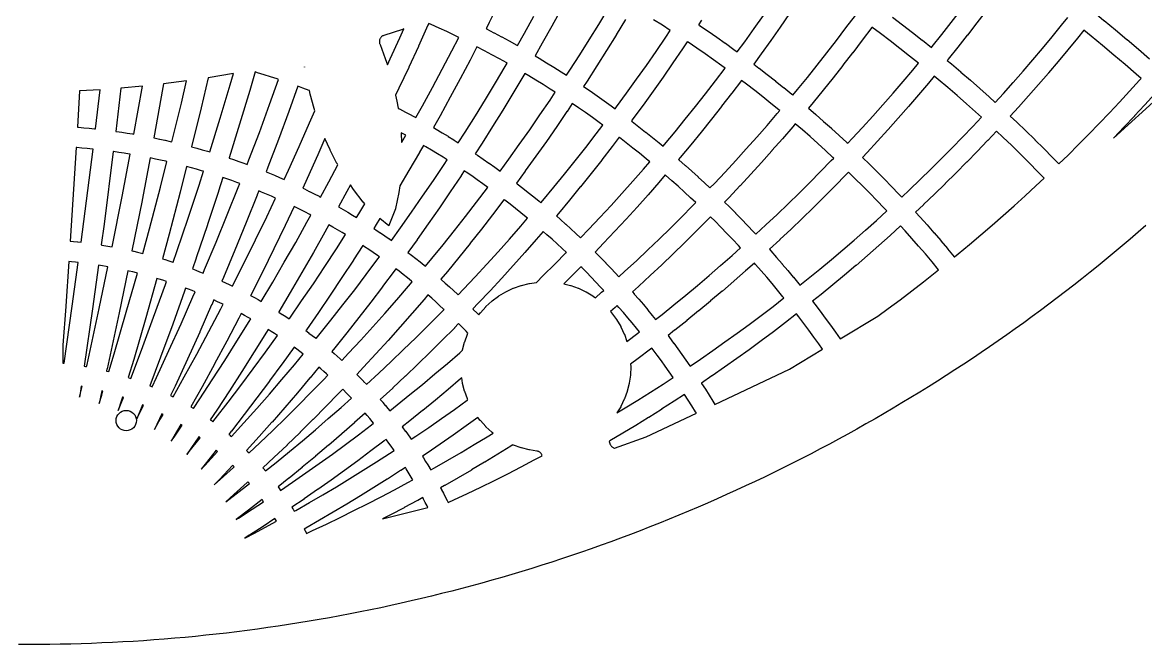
# Model space of a CAD drawing. Header units: millimetres. Extents: x -67 to 67, y -67 to 67.
# Drawn here: x -0.26 to 44.06, y -67 to -42.45 of the extents above; entities that cross this region are included whole.
import ezdxf

# ---------------------------------------------------------------- set-up
doc = ezdxf.new("R2010")
doc.units = ezdxf.units.MM
for name, color, linetype in [('CUT_INNER', 6, 'Continuous'), ('CUT_OUTER', 1, 'Continuous'), ('ENGRAVE', 7, 'Continuous')]:
    doc.layers.add(name, color=color, linetype=linetype)

msp = doc.modelspace()

# ---------------------------------------------------------------- linework, layer by layer
at = {"layer": 'CUT_INNER'}
for points in [[(44.2442, -39.2545), (43.9016, -39.7393), (43.8995, -39.7422), (43.5527, -40.224), (43.5506, -40.2268), (43.1995, -40.7056), (43.1975, -40.7085), (42.8422, -41.1842), (42.8401, -41.187), (42.4808, -41.6595), (42.4786, -41.6623), (42.1167, -42.1297), (42.4161, -42.37), (42.4188, -42.3722), (42.8716, -42.7422), (42.8743, -42.7444), (43.3238, -43.1183), (43.3265, -43.1205), (43.7728, -43.4983), (43.7754, -43.5006), (44.2184, -43.8822)], [(18.5234, -41.7145), (18.1576, -42.4561), (18.1561, -42.4592), (18.0386, -42.6922), (18.0456, -42.6958), (18.0488, -42.6974), (18.3475, -42.8546), (18.3506, -42.8562), (18.648, -43.016), (18.651, -43.0177), (18.947, -43.18), (18.9501, -43.1817), (19.2446, -43.3467), (19.2476, -43.3484), (19.2725, -43.3626), (19.5537, -42.8705), (19.925, -42.2077)], [(20.9961, -41.9268), (20.629, -42.5959), (20.6273, -42.599), (20.2544, -43.2649), (20.2526, -43.268), (19.9677, -43.7665), (20.1285, -43.8621), (20.1315, -43.8639), (20.4201, -44.039), (20.4231, -44.0409), (20.7101, -44.2185), (20.7131, -44.2204), (20.9986, -44.4005), (21.0015, -44.4024), (21.2092, -44.5359), (21.3454, -44.3281), (21.7296, -43.7308), (22.1086, -43.1301), (22.4824, -42.5261), (22.8509, -41.9189)], [(34.0772, -42.2433), (34.4677, -42.5402), (34.4705, -42.5424), (34.8584, -42.8427), (34.8612, -42.8449), (35.2464, -43.1486), (35.2492, -43.1508), (35.608, -43.4388), (35.6406, -43.3989), (36.0172, -42.9295), (36.3898, -42.4569), (36.7582, -41.9811)], [(37.7636, -41.9873), (37.3972, -42.4692), (37.395, -42.4719), (37.0244, -42.9505), (37.0223, -42.9533), (36.6475, -43.4287), (36.6454, -43.4314), (36.2665, -43.9035), (36.2643, -43.9062), (36.2292, -43.9491), (36.3944, -44.0864), (36.3971, -44.0887), (36.7715, -44.4057), (36.7742, -44.408), (37.1458, -44.7282), (37.1485, -44.7305), (37.5173, -45.054), (37.52, -45.0563), (37.886, -45.383), (37.8886, -45.3854), (38.1289, -45.6036), (38.4462, -45.2544), (38.8392, -44.814), (39.2283, -44.3703), (39.6135, -43.9232), (39.9949, -43.4727), (40.3723, -43.019), (40.7457, -42.5619), (40.9872, -42.261)], [(23.5391, -42.3345), (23.1688, -42.9447), (23.167, -42.9477), (22.7914, -43.5546), (22.7895, -43.5576), (22.4087, -44.1613), (22.4068, -44.1642), (22.0206, -44.7645), (22.0187, -44.7675), (21.8801, -44.979), (22.1362, -45.1534), (22.1391, -45.1554), (22.4165, -45.3478), (22.4194, -45.3498), (22.695, -45.5446), (22.6979, -45.5467), (22.9719, -45.7439), (22.9747, -45.746), (23.1265, -45.8573), (23.1847, -45.7793), (23.5819, -45.2377), (23.9742, -44.6926), (24.3619, -44.1441), (24.7447, -43.5923), (25.1227, -43.0371), (25.3041, -42.7657), (24.9908, -42.5642), (24.6476, -42.3476)], [(26.5374, -42.3564), (26.4182, -42.5382), (26.4573, -42.5643), (26.4602, -42.5662), (26.7986, -42.7966), (26.8015, -42.7986), (27.1378, -43.032), (27.1407, -43.034), (27.4751, -43.2703), (27.4779, -43.2723), (27.8102, -43.5115), (27.813, -43.5136), (27.9489, -43.6132), (28.2398, -43.2165), (28.6147, -42.6958), (28.985, -42.1718)], [(30.0123, -42.1015), (29.6446, -42.6315), (29.6426, -42.6344), (29.2702, -43.1612), (29.2682, -43.1641), (28.8913, -43.6877), (28.8892, -43.6905), (28.5936, -44.0936), (28.8027, -44.2526), (28.8055, -44.2547), (29.1292, -44.5054), (29.132, -44.5075), (29.4535, -44.761), (29.4562, -44.7632), (29.7755, -45.0194), (29.7782, -45.0216), (30.0953, -45.2807), (30.098, -45.2829), (30.138, -45.3162), (30.3206, -45.0966), (30.712, -44.6175), (31.0993, -44.135), (31.4823, -43.6491), (31.8611, -43.1599), (32.2356, -42.6674), (32.6058, -42.1717)]]:
    msp.add_lwpolyline(points, dxfattribs=at)
for points in [[(15.774, -42.4859), (15.7425, -42.5575), (15.7411, -42.5607), (15.3675, -43.39), (15.366, -43.3932), (14.9852, -44.2193), (14.9837, -44.2225), (14.5957, -45.0452), (14.5942, -45.0483), (14.4637, -45.3189), (14.5158, -45.5546), (14.517, -45.561), (14.5623, -45.8317), (14.6103, -45.8564), (14.6134, -45.858), (14.8547, -45.985), (14.8578, -45.9866), (15.098, -46.1157), (15.101, -46.1173), (15.2612, -46.2052), (15.5206, -45.7419), (15.9167, -45.0201), (16.3064, -44.2948), (16.6897, -43.5661), (16.9577, -43.0458), (16.7811, -42.9587), (16.4802, -42.8136), (16.178, -42.6711), (15.8746, -42.5312)], [(14.2558, -43.8811), (14.6351, -43.0582), (14.793, -42.7077), (14.7921, -42.7081), (14.7385, -42.7266), (14.7359, -42.7274), (13.998, -42.9643), (13.9752, -42.9729), (13.9534, -42.9836), (13.9328, -42.9964), (13.9134, -43.0111), (13.8956, -43.0276), (13.8795, -43.0458), (13.8652, -43.0655), (13.8529, -43.0864), (13.8427, -43.1085), (13.8347, -43.1314), (13.8289, -43.155), (13.8255, -43.1791), (13.8244, -43.2034), (13.8257, -43.2277), (13.8293, -43.2517), (13.8353, -43.2752), (13.8435, -43.2981), (13.8529, -43.3208), (13.8546, -43.3252), (14.0563, -43.8689), (14.058, -43.8739), (14.1399, -44.1268)], [(33.2613, -42.6374), (33.2531, -42.6485), (33.251, -42.6513), (32.8787, -43.1499), (32.8766, -43.1527), (32.5, -43.648), (32.4979, -43.6507), (32.1169, -44.1427), (32.1148, -44.1455), (31.7296, -44.6341), (31.7274, -44.6369), (31.3379, -45.1221), (31.3357, -45.1248), (30.9421, -45.6067), (30.9398, -45.6094), (30.7535, -45.8335), (31.0407, -46.081), (31.0433, -46.0833), (31.3512, -46.3532), (31.3538, -46.3555), (31.6592, -46.6282), (31.6618, -46.6305), (31.9649, -46.9058), (31.9675, -46.9081), (32.2681, -47.186), (32.2706, -47.1884), (32.3049, -47.2206), (32.4827, -47.0316), (32.8912, -46.5897), (33.2958, -46.1443), (33.6965, -45.6953), (34.0933, -45.2428), (34.4861, -44.7869), (34.875, -44.3276), (35.0975, -44.06), (34.7473, -43.7789), (34.3648, -43.4774), (33.9796, -43.1792), (33.5919, -42.8843)], [(40.9916, -43.5317), (40.6119, -43.9882), (40.6097, -43.9909), (40.2261, -44.444), (40.2238, -44.4467), (39.8362, -44.8965), (39.8339, -44.8991), (39.4425, -45.3455), (39.4401, -45.3481), (39.0448, -45.791), (39.0425, -45.7936), (38.7195, -46.1492), (38.9745, -46.3892), (38.9771, -46.3916), (39.3315, -46.7308), (39.334, -46.7333), (39.6854, -47.0756), (39.6879, -47.0781), (40.0363, -47.4235), (40.0388, -47.426), (40.3842, -47.7744), (40.3867, -47.7769), (40.6371, -48.034), (40.9968, -47.6836), (41.4111, -47.2729), (41.8219, -46.8585), (42.2289, -46.4406), (42.6324, -46.0192), (43.0321, -45.5943), (43.4281, -45.1659), (43.8204, -44.734), (43.8862, -44.6603), (43.6922, -44.4902), (43.2519, -44.1108), (42.8084, -43.7353), (42.3615, -43.3637), (41.9115, -42.9959), (41.6176, -42.7601), (41.3716, -43.0665), (41.3694, -43.0693), (40.9938, -43.529)], [(17.9716, -43.5653), (17.676, -43.4097), (17.6749, -43.4092), (17.4037, -43.9358), (17.4021, -43.9389), (17.0171, -44.6707), (17.0154, -44.6738), (16.6241, -45.4022), (16.6224, -45.4053), (16.2247, -46.1302), (16.223, -46.1333), (15.9605, -46.6019), (16.0593, -46.6595), (16.0624, -46.6613), (16.2967, -46.8007), (16.2997, -46.8025), (16.5328, -46.9439), (16.5358, -46.9458), (16.7676, -47.0892), (16.7706, -47.0911), (16.937, -47.1961), (17.2062, -46.7775), (17.6116, -46.1349), (18.0114, -45.4889), (18.4056, -44.8394), (18.794, -44.1864), (18.8689, -44.058), (18.8502, -44.0473), (18.5587, -43.8841), (18.2659, -43.7234)], [(25.4083, -44.0462), (25.4063, -44.0491), (25.0215, -44.6038), (25.0195, -44.6067), (24.6298, -45.1581), (24.6278, -45.1609), (24.2333, -45.7088), (24.2313, -45.7117), (23.8321, -46.2561), (23.83, -46.259), (23.7699, -46.3395), (23.7917, -46.3561), (23.7945, -46.3582), (24.0614, -46.5649), (24.0642, -46.567), (24.3293, -46.776), (24.332, -46.7782), (24.5953, -46.9895), (24.598, -46.9917), (24.8594, -47.2053), (24.8621, -47.2075), (25.0165, -47.3359), (25.0803, -47.2605), (25.4906, -46.7672), (25.8965, -46.2704), (26.2981, -45.77), (26.6953, -45.2661), (27.0881, -44.7588), (27.4688, -44.2582), (27.339, -44.163), (27.0096, -43.9258), (26.6781, -43.6916), (26.3446, -43.4602), (26.0091, -43.2318), (25.9749, -43.2089), (25.7902, -43.4853), (25.7883, -43.4882)], [(10.8743, -44.209), (10.8762, -44.2097), (10.8755, -44.2057)], [(6.7918, -45.8263), (6.4172, -47.357), (6.4173, -47.357), (6.6226, -47.413), (6.626, -47.4139), (6.8308, -47.4717), (6.8342, -47.4726), (7.0385, -47.5322), (7.0419, -47.5332), (7.1301, -47.5597), (7.1326, -47.5517), (7.5419, -46.2338), (7.9396, -44.9123), (8.0714, -44.4601), (7.0713, -44.6395), (6.7926, -45.8229)], [(8.3102, -46.4705), (7.9, -47.7918), (7.8989, -47.7951), (7.8963, -47.8033), (8.0685, -47.8618), (8.0718, -47.863), (8.2728, -47.9331), (8.2761, -47.9343), (8.4763, -48.0062), (8.4796, -48.0074), (8.608, -48.0548), (8.6771, -47.8772), (9.0901, -46.787), (9.4936, -45.6932), (9.8498, -44.7012), (9.7859, -44.6794), (9.5303, -44.5952), (9.274, -44.5131), (9.0169, -44.4333), (8.9247, -44.4056), (8.7109, -45.139), (8.71, -45.1424), (8.3112, -46.4672)], [(19.4876, -44.593), (19.4859, -44.596), (19.0956, -45.2519), (19.0938, -45.255), (18.6979, -45.9075), (18.696, -45.9105), (18.2944, -46.5595), (18.2925, -46.5625), (17.8853, -47.208), (17.8834, -47.2109), (17.6106, -47.635), (17.694, -47.6908), (17.6969, -47.6927), (17.9223, -47.8462), (17.9251, -47.8482), (18.1492, -48.0036), (18.152, -48.0056), (18.3747, -48.1629), (18.3775, -48.165), (18.5843, -48.3138), (18.9319, -47.8398), (19.3469, -47.2634), (19.7568, -46.6833), (20.1616, -46.0997), (20.5614, -45.5127), (20.7658, -45.2067), (20.5681, -45.0795), (20.2856, -44.9013), (20.0015, -44.7255), (19.7159, -44.5522), (19.5641, -44.4619)], [(27.33, -45.7597), (27.3278, -45.7625), (26.9284, -46.2691), (26.9262, -46.2718), (26.5224, -46.775), (26.5202, -46.7777), (26.1121, -47.2773), (26.1098, -47.28), (25.6973, -47.776), (25.6951, -47.7787), (25.6291, -47.8566), (25.6404, -47.8664), (25.643, -47.8687), (25.8968, -48.0912), (25.8995, -48.0936), (26.1513, -48.3183), (26.1539, -48.3207), (26.4038, -48.5477), (26.4064, -48.55), (26.6543, -48.7792), (26.6568, -48.7816), (26.87, -48.9821), (27.0415, -48.8029), (27.4654, -48.3523), (27.8854, -47.8979), (28.3014, -47.44), (28.7134, -46.9784), (29.1213, -46.5132), (29.5252, -46.0445), (29.6207, -45.9317), (29.5852, -45.9022), (29.2709, -45.6454), (28.9543, -45.3913), (28.6356, -45.14), (28.3147, -44.8915), (28.1135, -44.7386), (27.7271, -45.2468), (27.7249, -45.2496)], [(35.8789, -44.7035), (35.7188, -44.5703), (35.492, -44.8431), (35.4898, -44.8457), (35.0986, -45.3077), (35.0964, -45.3104), (34.7012, -45.769), (34.6989, -45.7716), (34.2998, -46.2267), (34.2975, -46.2293), (33.8944, -46.6809), (33.8921, -46.6835), (33.4851, -47.1316), (33.4827, -47.1342), (33.0719, -47.5787), (33.0695, -47.5812), (32.8877, -47.7745), (33.1629, -48.0426), (33.1654, -48.045), (33.4562, -48.3333), (33.4586, -48.3357), (33.7469, -48.6265), (33.7493, -48.629), (34.035, -48.9222), (34.0374, -48.9248), (34.3205, -49.2205), (34.3229, -49.2231), (34.4368, -49.344), (34.7406, -49.0582), (35.1669, -48.6501), (35.5897, -48.2383), (36.0088, -47.8227), (36.4243, -47.4036), (36.8362, -46.9808), (37.2443, -46.5545), (37.5833, -46.1942), (37.3493, -45.9817), (36.9859, -45.6573), (36.6197, -45.3362), (36.2507, -45.0182)], [(2.1587, -46.6061), (2.1622, -46.6064), (2.3741, -46.6259), (2.3776, -46.6262), (2.5893, -46.6475), (2.5928, -46.6479), (2.6248, -46.6514), (2.8076, -45.1066), (1.9956, -45.1426), (1.9136, -46.586), (1.9431, -46.5882), (1.9466, -46.5885)], [(3.4516, -46.7534), (3.6622, -46.7839), (3.6656, -46.7844), (3.876, -46.8168), (3.8794, -46.8174), (4.0895, -46.8516), (4.0929, -46.8522), (4.1345, -46.8593), (4.4767, -44.9669), (3.6248, -45.0427), (3.4228, -46.7495), (3.4481, -46.7529)], [(5.2841, -45.0201), (5.2835, -45.0235), (4.925, -47.0062), (4.9402, -47.0092), (4.9437, -47.0099), (5.152, -47.0532), (5.1554, -47.054), (5.3634, -47.0991), (5.3668, -47.0999), (5.5744, -47.1468), (5.5778, -47.1476), (5.6373, -47.1616), (6.0104, -45.6369), (6.2175, -44.7575), (5.3083, -44.8792)], [(9.8426, -47.0702), (9.4283, -48.1637), (9.427, -48.167), (9.3574, -48.3462), (9.4843, -48.3981), (9.4876, -48.3995), (9.6838, -48.4817), (9.6871, -48.4831), (9.8826, -48.5671), (9.8858, -48.5685), (10.0688, -48.649), (10.2417, -48.274), (10.6589, -47.3478), (11.0681, -46.418), (11.2755, -45.9351), (11.2474, -45.8486), (11.2456, -45.8427), (11.0943, -45.2863), (11.093, -45.2807), (11.061, -45.1375), (11.0523, -45.1341), (10.8006, -45.0388), (10.6083, -44.9678), (10.2498, -45.9665), (10.2486, -45.9698), (9.8438, -47.0669)], [(44.5628, -45.2604), (44.4879, -45.1936), (44.4191, -45.2707), (44.4167, -45.2733), (44.0221, -45.7077), (44.0197, -45.7103), (43.6213, -46.1413), (43.6189, -46.1439), (43.2168, -46.5714), (43.2144, -46.5739), (42.8085, -46.9979), (42.8061, -47.0004), (42.789, -47.0179), (44.6454, -45.3354)], [(21.4367, -45.6498), (21.2289, -45.9608), (21.2269, -45.9637), (20.8252, -46.5537), (20.8232, -46.5566), (20.4164, -47.143), (20.4144, -47.1459), (20.0024, -47.7288), (20.0004, -47.7317), (19.5834, -48.3109), (19.5813, -48.3138), (19.229, -48.7943), (19.2626, -48.8199), (19.2654, -48.822), (19.481, -48.9889), (19.4837, -48.9911), (19.6979, -49.1599), (19.7006, -49.1621), (19.9132, -49.3327), (19.916, -49.3349), (20.1271, -49.5074), (20.1298, -49.5097), (20.1954, -49.5643), (20.2746, -49.4708), (20.704, -48.9544), (21.129, -48.4343), (21.5494, -47.9106), (21.9652, -47.3831), (22.3763, -46.8521), (22.6438, -46.5003), (22.5007, -46.3954), (22.2296, -46.2002), (21.9568, -46.0074), (21.6823, -45.817)], [(29.7293, -47.0394), (29.727, -47.042), (29.3167, -47.5098), (29.3144, -47.5124), (28.9001, -47.9766), (28.8977, -47.9792), (28.4794, -48.4398), (28.477, -48.4424), (28.0546, -48.8993), (28.0523, -48.9019), (27.6259, -49.3551), (27.6235, -49.3576), (27.4481, -49.5409), (27.6356, -49.7268), (27.6381, -49.7293), (27.8758, -49.969), (27.8782, -49.9715), (28.1138, -50.2133), (28.1162, -50.2158), (28.3497, -50.4597), (28.3521, -50.4622), (28.5834, -50.7081), (28.5858, -50.7107), (28.6758, -50.808), (29.079, -50.4352), (29.5174, -50.0229), (29.9521, -49.6068), (30.3832, -49.1868), (30.8105, -48.7631), (31.2342, -48.3358), (31.6542, -47.9047), (31.751, -47.8035), (31.721, -47.7752), (31.423, -47.4997), (31.1225, -47.2268), (30.8197, -46.9565), (30.5146, -46.6889), (30.2361, -46.449), (30.1377, -46.5653), (30.1354, -46.568)], [(14.7098, -47.1752), (14.8644, -46.9046), (14.7159, -46.8231), (14.6832, -46.8055), (14.7042, -47.1847)], [(38.1738, -46.7398), (37.8287, -47.1067), (37.8263, -47.1092), (37.4157, -47.5381), (37.4133, -47.5406), (36.999, -47.9659), (36.9966, -47.9684), (36.5786, -48.39), (36.5761, -48.3925), (36.1545, -48.8105), (36.152, -48.8129), (35.7267, -49.2272), (35.7242, -49.2297), (35.2953, -49.6402), (35.2928, -49.6426), (34.9832, -49.9339), (35.1614, -50.1301), (35.1637, -50.1327), (35.4364, -50.4381), (35.4387, -50.4407), (35.7086, -50.7485), (35.7109, -50.7512), (35.9782, -51.0613), (35.9804, -51.064), (36.245, -51.3765), (36.2472, -51.3792), (36.509, -51.6939), (36.5112, -51.6966), (36.5177, -51.7045), (36.6626, -51.5861), (37.1111, -51.2131), (37.5564, -50.8361), (37.9984, -50.4553), (38.437, -50.0706), (38.8723, -49.6821), (39.3041, -49.2899), (39.7325, -48.8939), (40.056, -48.5896), (39.812, -48.3392), (39.4691, -47.9932), (39.1231, -47.6503), (38.7742, -47.3104), (38.4223, -46.9736)], [(1.9168, -51.1093), (1.9203, -51.1096), (2.0514, -51.124), (2.1623, -50.3094), (2.5261, -47.4494), (2.507, -47.4473), (2.2988, -47.4263), (2.0903, -47.4072), (1.8818, -47.3898), (1.8643, -47.3885), (1.6223, -51.0808), (1.7575, -51.0932), (1.761, -51.0936)], [(11.3941, -47.6732), (11.3927, -47.6764), (10.974, -48.6058), (10.9726, -48.609), (10.798, -48.9876), (10.8648, -49.0198), (10.8679, -49.0214), (11.0588, -49.1155), (11.0619, -49.1171), (11.252, -49.2128), (11.2551, -49.2144), (11.4443, -49.3119), (11.4474, -49.3135), (11.5081, -49.3455), (11.8303, -48.7459), (12.1854, -48.071), (12.1536, -48.0174), (12.1502, -48.0111), (11.8798, -47.4882), (11.8768, -47.4819), (11.6758, -47.0332)], [(14.9868, -48.296), (14.6254, -48.9035), (14.5934, -49.1555), (14.5918, -49.165), (14.4619, -49.795), (14.4606, -49.8001), (14.4589, -49.805), (14.2003, -50.47), (14.1979, -50.4752), (14.1932, -50.4719), (13.8387, -50.1925), (13.6964, -50.4226), (13.6945, -50.4256), (13.5996, -50.5759), (13.68, -50.6286), (13.6829, -50.6305), (13.8598, -50.7487), (13.8627, -50.7507), (14.0386, -50.8705), (14.0415, -50.8725), (14.2164, -50.9938), (14.2193, -50.9958), (14.2999, -51.0528), (14.6575, -50.5562), (15.0959, -49.9357), (15.529, -49.3115), (15.9566, -48.6835), (16.3787, -48.0518), (16.498, -47.8698), (16.343, -47.772), (16.1142, -47.6304), (15.8841, -47.4908), (15.6528, -47.3532), (15.5638, -47.3012), (15.4069, -47.5756), (15.4052, -47.5787), (14.9886, -48.2929)], [(23.5678, -47.1995), (23.3037, -46.995), (23.2872, -46.9825), (23.0153, -47.3401), (23.0131, -47.3429), (22.5998, -47.8767), (22.5976, -47.8795), (22.1797, -48.4097), (22.1775, -48.4124), (21.7549, -48.939), (21.7527, -48.9417), (21.3255, -49.4645), (21.3233, -49.4672), (20.8916, -49.9863), (20.8893, -49.989), (20.8079, -50.0852), (20.967, -50.2247), (20.9697, -50.2271), (21.1731, -50.4086), (21.1757, -50.411), (21.3775, -50.5943), (21.3801, -50.5967), (21.5803, -50.7817), (21.5829, -50.7841), (21.7624, -50.953), (22.09, -50.6108), (22.5297, -50.1435), (22.9652, -49.6723), (23.3966, -49.1974), (23.8238, -48.7187), (24.2469, -48.2363), (24.4952, -47.9481), (24.3494, -47.8268), (24.0907, -47.6154), (23.8301, -47.4063)], [(2.873, -51.2352), (3.0277, -51.2603), (3.0311, -51.2609), (3.1855, -51.2875), (3.189, -51.2881), (3.2749, -51.3036), (3.67, -49.3177), (3.9866, -47.6497), (3.9585, -47.6448), (3.7519, -47.6112), (3.5451, -47.5794), (3.3379, -47.5493), (3.3241, -47.5474), (2.9596, -50.4126), (2.9592, -50.4161), (2.8482, -51.2313), (2.8696, -51.2346)], [(5.3952, -47.9306), (5.1911, -47.8844), (4.9866, -47.84), (4.7816, -47.7974), (4.7771, -47.7965), (4.4595, -49.4693), (4.4589, -49.4728), (4.0627, -51.4644), (4.1272, -51.4789), (4.1306, -51.4797), (4.2831, -51.5156), (4.2865, -51.5165), (4.4387, -51.5537), (4.4421, -51.5545), (4.4866, -51.5658), (4.7506, -50.5973), (5.185, -48.9475), (5.4405, -47.9413)], [(5.5268, -50.8071), (5.2617, -51.7794), (5.3647, -51.8104), (5.368, -51.8114), (5.5177, -51.8579), (5.521, -51.8589), (5.6702, -51.9067), (5.6735, -51.9078), (5.6865, -51.912), (5.8362, -51.4832), (6.2798, -50.1765), (6.7119, -48.8659), (6.8849, -48.3256), (6.8118, -48.3036), (6.6109, -48.245), (6.4094, -48.1882), (6.2204, -48.1367), (5.9638, -49.1471), (5.9629, -49.1505), (5.5277, -50.8037)], [(7.0417, -50.4333), (6.597, -51.7433), (6.5958, -51.7466), (6.4453, -52.1778), (6.5761, -52.2274), (6.5793, -52.2286), (6.7253, -52.2854), (6.7286, -52.2867), (6.8692, -52.3428), (6.9302, -52.2009), (7.3811, -51.1257), (7.8225, -50.0467), (8.2545, -48.9638), (8.3166, -48.8042), (8.203, -48.7623), (8.006, -48.6916), (7.8084, -48.6226), (7.6511, -48.5692), (7.4771, -49.1127), (7.476, -49.1161), (7.0428, -50.4299)], [(17.2222, -50.1086), (17.657, -49.547), (18.087, -48.9817), (18.1041, -48.9588), (17.9092, -48.8185), (17.6894, -48.6632), (17.4683, -48.5098), (17.2458, -48.3583), (17.1716, -48.3087), (17.0501, -48.4941), (17.0481, -48.497), (16.6241, -49.1316), (16.6221, -49.1345), (16.1926, -49.7654), (16.1906, -49.7683), (15.7555, -50.3954), (15.7535, -50.3983), (15.313, -51.0216), (15.311, -51.0245), (14.9491, -51.5271), (15.0886, -51.6332), (15.0914, -51.6353), (15.2596, -51.7656), (15.2624, -51.7678), (15.4295, -51.8995), (15.4323, -51.9017), (15.5982, -52.0349), (15.601, -52.0371), (15.6401, -52.0691), (15.8885, -51.7703), (16.3379, -51.2203), (16.7825, -50.6664)], [(25.1142, -48.4743), (25.1079, -48.4688), (24.8548, -48.7624), (24.8525, -48.7651), (24.4272, -49.2501), (24.4248, -49.2527), (23.9953, -49.734), (23.9929, -49.7367), (23.5592, -50.2142), (23.5568, -50.2168), (23.1189, -50.6905), (23.1165, -50.6931), (22.6745, -51.163), (22.672, -51.1655), (22.339, -51.5134), (22.3749, -51.549), (22.3774, -51.5514), (22.5693, -51.7451), (22.5718, -51.7476), (22.762, -51.9429), (22.7644, -51.9454), (22.953, -52.1423), (22.9554, -52.1449), (23.1422, -52.3435), (23.1446, -52.346), (23.2748, -52.4868), (23.5119, -52.2714), (23.9663, -51.8514), (24.4169, -51.4275), (24.8638, -50.9997), (25.307, -50.568), (25.7464, -50.1324), (26.182, -49.693), (26.3112, -49.5603), (26.1072, -49.3684), (25.8619, -49.1416), (25.6146, -48.917), (25.3654, -48.6946)], [(31.8089, -48.898), (31.8064, -48.9005), (31.3803, -49.3304), (31.3778, -49.3329), (30.9479, -49.759), (30.9454, -49.7615), (30.5119, -50.1839), (30.5093, -50.1863), (30.0721, -50.6049), (30.0695, -50.6073), (29.6286, -51.0221), (29.6261, -51.0245), (29.216, -51.4035), (29.2714, -51.4655), (29.2737, -51.4681), (29.4963, -51.7219), (29.4986, -51.7245), (29.7189, -51.9803), (29.7212, -51.9829), (29.9393, -52.2406), (29.9416, -52.2433), (30.1574, -52.5028), (30.1596, -52.5055), (30.3732, -52.7669), (30.3754, -52.7696), (30.4189, -52.8238), (30.748, -52.5596), (31.2051, -52.1862), (31.6588, -51.8088), (32.1093, -51.4275), (32.5564, -51.0422), (33.0001, -50.6531), (33.4405, -50.2601), (33.8471, -49.8907), (33.7385, -49.7752), (33.4579, -49.482), (33.1746, -49.1913), (32.8889, -48.903), (32.6006, -48.6173), (32.3338, -48.3574), (32.2337, -48.4619), (32.2313, -48.4645)], [(8.5673, -50.3495), (8.1245, -51.4318), (8.1232, -51.435), (7.671, -52.5134), (7.6696, -52.5167), (7.608, -52.66), (7.6099, -52.6608), (7.6131, -52.6623), (7.7554, -52.7279), (7.7586, -52.7293), (7.9003, -52.7962), (7.9034, -52.7977), (8.03, -52.8587), (8.0352, -52.8485), (8.4924, -51.9414), (8.9417, -51.0303), (9.3831, -50.1153), (9.7305, -49.3786), (9.5636, -49.3051), (9.3713, -49.2225), (9.1783, -49.1416), (9.0659, -49.0956), (9.0032, -49.2569), (9.0019, -49.2601), (8.5686, -50.3462)], [(12.541, -49.1218), (12.5393, -49.1249), (12.2142, -49.7301), (12.3925, -49.832), (12.3955, -49.8337), (12.5794, -49.941), (12.5824, -49.9427), (12.7653, -50.0515), (12.7683, -50.0533), (12.9204, -50.1457), (13.0136, -49.998), (13.2526, -49.6118), (13.1934, -49.5464), (13.1872, -49.539), (12.8067, -49.0473), (12.802, -49.0408), (12.6792, -48.8591)], [(18.2938, -50.0379), (17.8568, -50.6022), (17.8547, -50.605), (17.4128, -51.1655), (17.4106, -51.1683), (16.9639, -51.7249), (16.9616, -51.7277), (16.51, -52.2804), (16.5078, -52.2831), (16.2556, -52.5863), (16.2611, -52.591), (16.2637, -52.5933), (16.4237, -52.7336), (16.4263, -52.736), (16.5851, -52.8777), (16.5877, -52.88), (16.7452, -53.0231), (16.7478, -53.0255), (16.9041, -53.1699), (16.9067, -53.1723), (16.9338, -53.1978), (17.1445, -52.9778), (17.6047, -52.4886), (18.0606, -51.9954), (18.5121, -51.4983), (18.9594, -50.9972), (19.4022, -50.4922), (19.6742, -50.1765), (19.617, -50.1289), (19.4086, -49.9587), (19.1987, -49.7902), (18.9874, -49.6236), (18.7746, -49.4588), (18.7487, -49.4392), (18.7301, -49.4641), (18.728, -49.4669), (18.296, -50.0351)], [(9.6636, -51.3843), (9.2127, -52.2986), (9.2112, -52.3017), (8.7524, -53.212), (8.7508, -53.2151), (8.7451, -53.2262), (8.7565, -53.2323), (8.7596, -53.234), (8.8969, -53.3094), (8.9, -53.3111), (9.0367, -53.3876), (9.0398, -53.3893), (9.1636, -53.4601), (9.6168, -52.6985), (10.0732, -51.9157), (10.5228, -51.1291), (10.9656, -50.3385), (11.1231, -50.0514), (11.0746, -50.0258), (10.8885, -49.93), (10.7016, -49.8358), (10.5139, -49.7432), (10.4598, -49.7171), (10.1095, -50.4599), (10.108, -50.4631), (9.6651, -51.3812)], [(11.2217, -51.5265), (10.7704, -52.3162), (10.7686, -52.3193), (10.3104, -53.105), (10.3086, -53.108), (9.8513, -53.8767), (9.8604, -53.8825), (9.8634, -53.8843), (9.9952, -53.9691), (9.9981, -53.971), (10.1291, -54.0569), (10.132, -54.0588), (10.2623, -54.1459), (10.2652, -54.1478), (10.2654, -54.148), (10.2872, -54.1171), (10.7566, -53.4406), (11.2199, -52.76), (11.6774, -52.0754), (12.1288, -51.3869), (12.4902, -50.8251), (12.3527, -50.7416), (12.1728, -50.6346), (11.992, -50.5292), (11.8291, -50.4361), (11.6696, -50.7268), (11.6679, -50.7298), (11.2235, -51.5235)], [(27.0684, -50.2966), (26.8893, -50.1191), (26.7566, -50.2553), (26.7542, -50.2578), (26.3161, -50.6997), (26.3137, -50.7021), (25.8718, -51.1402), (25.8693, -51.1426), (25.4236, -51.5768), (25.4211, -51.5793), (24.9716, -52.0095), (24.9691, -52.0119), (24.5159, -52.4383), (24.5133, -52.4407), (24.0564, -52.863), (24.0538, -52.8654), (23.8119, -53.0851), (23.8813, -53.1643), (23.8836, -53.1669), (24.0616, -53.3735), (24.0639, -53.3761), (24.24, -53.5842), (24.2423, -53.5869), (24.4166, -53.7965), (24.4189, -53.7992), (24.5914, -54.0104), (24.5936, -54.0131), (24.7209, -54.1717), (24.9769, -53.9698), (25.4463, -53.5932), (25.9123, -53.2124), (26.375, -52.8276), (26.8343, -52.4387), (27.2902, -52.0459), (27.7427, -51.6491), (28.08, -51.348), (27.9966, -51.2577), (27.7677, -51.0144), (27.5367, -50.7731), (27.3036, -50.5338)], [(33.5342, -51.2541), (33.5316, -51.2564), (33.0852, -51.6478), (33.0825, -51.6501), (32.6328, -52.0377), (32.6301, -52.04), (32.177, -52.4236), (32.1743, -52.4258), (31.7178, -52.8055), (31.7151, -52.8077), (31.2554, -53.1833), (31.2526, -53.1855), (30.9172, -53.4548), (31.0067, -53.5704), (31.0089, -53.5732), (31.2132, -53.8419), (31.2153, -53.8447), (31.4173, -54.1152), (31.4194, -54.118), (31.619, -54.3902), (31.621, -54.3931), (31.8183, -54.667), (31.8203, -54.6699), (32.0069, -54.934), (33.4886, -54.046), (33.9045, -53.741), (34.372, -53.3919), (34.8364, -53.0388), (35.2976, -52.6816), (35.7558, -52.3204), (35.8928, -52.2105), (35.8897, -52.2067), (35.6302, -51.8946), (35.3679, -51.5848), (35.103, -51.2773), (34.8354, -50.9722), (34.5651, -50.6694), (34.3935, -50.4805), (33.9797, -50.8564), (33.9771, -50.8587)], [(19.5604, -51.5312), (19.1108, -52.0349), (19.1085, -52.0375), (18.6545, -52.5373), (18.6521, -52.5399), (18.1939, -53.0356), (18.1915, -53.0382), (17.7289, -53.53), (17.7265, -53.5325), (17.512, -53.7565), (17.5265, -53.7709), (17.529, -53.7734), (17.6788, -53.9245), (17.6813, -53.927), (17.7438, -53.9912), (17.8014, -53.9136), (17.8092, -53.9041), (18.0217, -53.6696), (18.0304, -53.6609), (18.2649, -53.4484), (18.2744, -53.4406), (18.5286, -53.2521), (18.5388, -53.2453), (18.8102, -53.0826), (18.821, -53.0768), (19.1071, -52.9415), (19.1185, -52.9368), (19.4164, -52.8302), (19.4282, -52.8266), (19.7352, -52.7497), (19.7472, -52.7473), (20.0183, -52.7071), (20.2913, -52.4413), (20.7469, -51.9895), (21.1986, -51.5339), (21.2024, -51.53), (21.0332, -51.3709), (20.8356, -51.1882), (20.6364, -51.0073), (20.4356, -50.8281), (20.2867, -50.6974), (20.0101, -51.0184), (20.0078, -51.021), (19.5627, -51.5286)], [(12.3469, -52.5206), (11.8875, -53.2082), (11.8855, -53.2111), (11.4201, -53.8945), (11.4182, -53.8974), (10.9468, -54.5768), (10.9448, -54.5797), (10.9219, -54.6121), (11.0447, -54.7038), (11.0475, -54.7059), (11.1722, -54.8008), (11.175, -54.8029), (11.2988, -54.8988), (11.3016, -54.901), (11.3294, -54.9229), (11.4389, -54.7888), (11.9144, -54.1963), (12.3848, -53.5997), (12.8499, -52.9989), (13.3098, -52.3942), (13.7643, -51.7854), (13.8255, -51.702), (13.7567, -51.6534), (13.5847, -51.5341), (13.4117, -51.4163), (13.2377, -51.3), (13.1694, -51.2553), (12.8041, -51.8233), (12.8022, -51.8262), (12.3488, -52.5177)], [(1.3811, -55.896), (1.3819, -55.8961), (1.7087, -53.6423), (1.943, -51.9209), (1.8345, -51.9091), (1.6821, -51.8937), (1.5697, -51.8834), (1.4538, -53.6508), (1.4536, -53.6543), (1.34, -55.1826), (1.34, -55.8915)], [(2.2279, -56.0226), (2.272, -56.0309), (2.292, -55.9423), (2.7706, -53.7381), (3.1131, -52.0914), (3.0476, -52.0795), (2.8967, -52.0536), (2.7455, -52.029), (2.7398, -52.0281), (2.5051, -53.7524), (2.5046, -53.7559), (2.1773, -56.0134), (2.2244, -56.0219)], [(4.2742, -52.3414), (4.2459, -52.3342), (4.0971, -52.2978), (3.948, -52.2627), (3.9009, -52.2521), (3.5574, -53.9036), (3.5567, -53.907), (3.0774, -56.1146), (3.0766, -56.118), (3.0566, -56.2063), (3.0569, -56.2063), (3.0603, -56.2072), (3.1485, -56.2304), (3.3615, -55.523), (3.8388, -53.8851)], [(14.0435, -53.9306), (14.5118, -53.3966), (14.9755, -52.8585), (15.1227, -52.6846), (15.0936, -52.6608), (14.9304, -52.5298), (14.766, -52.4003), (14.6005, -52.2721), (14.4746, -52.1764), (14.4117, -52.2623), (14.4096, -52.2651), (13.9529, -52.8766), (13.9508, -52.8794), (13.4888, -53.487), (13.4867, -53.4898), (13.0194, -54.0933), (13.0172, -54.096), (12.5447, -54.6954), (12.5425, -54.6982), (12.0648, -55.2934), (12.0626, -55.2961), (11.9509, -55.4329), (12.0404, -55.51), (12.043, -55.5123), (12.1608, -55.6156), (12.1634, -55.6179), (12.2803, -55.7222), (12.2829, -55.7246), (12.3498, -55.7853), (12.6109, -55.5078), (13.093, -54.9862), (13.5706, -54.4605)], [(22.5924, -53.0994), (22.6766, -53.0242), (22.5554, -52.8931), (22.371, -52.697), (22.1849, -52.5026), (21.9971, -52.3099), (21.8076, -52.1187), (21.779, -52.0903), (21.7733, -52.0962), (21.7709, -52.0987), (21.3167, -52.5568), (21.3142, -52.5593), (21.1084, -52.7633), (21.3612, -52.8266), (21.3729, -52.8302), (21.6709, -52.9368), (21.6822, -52.9415), (21.9683, -53.0768), (21.9791, -53.0826), (22.2506, -53.2453), (22.2608, -53.2521), (22.3461, -53.3154)], [(28.8906, -52.2507), (28.6704, -51.9995), (28.6203, -51.9435), (28.2767, -52.2501), (28.2741, -52.2524), (27.819, -52.6515), (27.8164, -52.6538), (27.3578, -53.049), (27.3551, -53.0512), (26.8931, -53.4423), (26.8905, -53.4446), (26.4251, -53.8317), (26.4224, -53.8339), (25.9536, -54.2169), (25.9509, -54.2191), (25.4788, -54.598), (25.4761, -54.6001), (25.2148, -54.8062), (25.2715, -54.8807), (25.2736, -54.8835), (25.4367, -55.102), (25.4388, -55.1048), (25.6, -55.3247), (25.6021, -55.3275), (25.7613, -55.5488), (25.7634, -55.5516), (25.9207, -55.7743), (25.9228, -55.7772), (26.0782, -56.0012), (26.0801, -56.0041), (26.0867, -56.0136), (26.493, -55.737), (26.978, -55.4005), (27.46, -55.0599), (27.9389, -54.7151), (28.4149, -54.3661), (28.8878, -54.013), (29.3576, -53.6557), (29.7881, -53.3224), (29.7495, -53.2743), (29.5381, -53.0156), (29.3245, -52.7587), (29.1087, -52.5038)], [(4.1318, -55.753), (3.9181, -56.4632), (3.9755, -56.4826), (3.9788, -56.4838), (4.0142, -56.4962), (4.4373, -55.3795), (4.9149, -54.0848), (5.3812, -52.786), (5.4213, -52.6712), (5.2776, -52.6252), (5.1313, -52.5798), (5.0493, -52.5551), (4.6122, -54.1051), (4.6112, -54.1084), (4.1328, -55.7496)], [(5.6698, -54.3615), (5.191, -55.6594), (5.1898, -55.6627), (4.7645, -56.7852), (4.7715, -56.7881), (4.7747, -56.7895), (4.8611, -56.8266), (5.0335, -56.461), (5.5216, -55.4022), (6.0004, -54.3392), (6.47, -53.2721), (6.5517, -53.0818), (6.4323, -53.0341), (6.2896, -52.9786), (6.1801, -52.9371), (6.1397, -53.0528), (6.1385, -53.0561), (5.671, -54.3582)], [(6.7342, -54.6678), (6.2539, -55.734), (6.2525, -55.7372), (5.7629, -56.7991), (5.7614, -56.8023), (5.5877, -57.1707), (5.6391, -57.1971), (5.6422, -57.1988), (5.6873, -57.2225), (6.1276, -56.4362), (6.6162, -55.5455), (7.0971, -54.6507), (7.5701, -53.7517), (7.6617, -53.5737), (7.5557, -53.5226), (7.4172, -53.4573), (7.2906, -53.3989), (7.208, -53.5911), (7.2066, -53.5943), (6.7356, -54.6646)], [(15.1175, -53.9254), (14.6468, -54.462), (14.6445, -54.4646), (14.1692, -54.9971), (14.1669, -54.9998), (13.687, -55.5281), (13.6846, -55.5307), (13.2001, -56.0548), (13.1977, -56.0574), (12.9326, -56.3392), (12.9774, -56.3836), (12.9799, -56.3861), (13.0902, -56.4973), (13.0927, -56.4999), (13.202, -56.6121), (13.2044, -56.6146), (13.3127, -56.7278), (13.3152, -56.7303), (13.3205, -56.736), (13.8061, -56.2871), (14.2953, -55.8269), (14.7805, -55.3625), (15.2616, -54.8938), (15.7385, -54.421), (16.2114, -53.944), (16.375, -53.776), (16.357, -53.7591), (16.2034, -53.617), (16.0484, -53.4763), (15.8923, -53.337), (15.7382, -53.2018), (15.588, -53.3793), (15.5857, -53.382), (15.1198, -53.9227)], [(7.8061, -55.0297), (7.3237, -55.9276), (7.322, -55.9307), (6.8317, -56.8244), (6.83, -56.8275), (6.3862, -57.6199), (6.472, -57.673), (6.4749, -57.6748), (6.4864, -57.6821), (6.7361, -57.3084), (7.2329, -56.5507), (7.7231, -55.7886), (8.2066, -55.0223), (8.6834, -54.2518), (8.7465, -54.1478), (8.6423, -54.0882), (8.5087, -54.0134), (8.3769, -53.9411), (8.284, -54.1214), (8.2824, -54.1245), (7.8078, -55.0266)], [(24.0285, -54.7108), (24.0866, -54.6659), (23.9677, -54.5177), (23.7974, -54.3093), (23.6253, -54.1024), (23.4514, -53.8969), (23.2757, -53.6931), (23.2138, -53.6224), (23.1264, -53.7004), (23.1238, -53.7027), (22.9421, -53.8621), (22.9801, -53.9041), (22.9879, -53.9136), (23.1764, -54.1678), (23.1832, -54.178), (23.3459, -54.4494), (23.3517, -54.4602), (23.487, -54.7463), (23.4917, -54.7577), (23.5934, -55.0417)], [(30.3699, -54.0613), (30.2864, -53.9534), (29.8484, -54.2925), (29.8456, -54.2947), (29.3731, -54.654), (29.3703, -54.6561), (28.8945, -55.0114), (28.8917, -55.0135), (28.4129, -55.3645), (28.4101, -55.3666), (27.9283, -55.7134), (27.9254, -55.7155), (27.4406, -56.0581), (27.4377, -56.0602), (26.9499, -56.3986), (26.947, -56.4005), (26.5333, -56.6822), (26.5384, -56.69), (26.5404, -56.6929), (26.6879, -56.9222), (26.6897, -56.9252), (26.8352, -57.1557), (26.8371, -57.1587), (26.9805, -57.3906), (26.9824, -57.3936), (27.0626, -57.5257), (30.0044, -56.1343), (30.0044, -56.1343), (31.3154, -55.3485), (31.1647, -55.1354), (30.9695, -54.8642), (30.772, -54.5948), (30.5721, -54.3272)], [(16.3058, -54.9908), (15.8263, -55.4661), (15.8238, -55.4685), (15.3402, -55.9396), (15.3377, -55.9421), (14.85, -56.4089), (14.8475, -56.4113), (14.3557, -56.8739), (14.3532, -56.8763), (13.8608, -57.3315), (13.9558, -57.4418), (13.9581, -57.4445), (14.0593, -57.5641), (14.0616, -57.5667), (14.1617, -57.6872), (14.164, -57.6899), (14.2322, -57.7734), (14.5274, -57.5407), (15.0277, -57.1391), (15.5246, -56.7332), (16.0179, -56.3229), (16.5076, -55.9083), (16.9937, -55.4895), (17.1077, -55.3895), (17.1081, -55.3864), (17.1105, -55.3744), (17.1874, -55.0674), (17.191, -55.0556), (17.2976, -54.7577), (17.3023, -54.7463), (17.3198, -54.7094), (17.2526, -54.6392), (17.1066, -54.4893), (16.9593, -54.3407), (16.9532, -54.3347), (16.7861, -54.5063), (16.7836, -54.5088), (16.3083, -54.9883)], [(8.8875, -55.4499), (8.4021, -56.2191), (8.4002, -56.2221), (7.9082, -56.9871), (7.9063, -56.99), (7.4075, -57.7507), (7.4056, -57.7537), (7.1533, -58.1312), (7.1789, -58.1497), (7.1817, -58.1517), (7.2559, -58.2061), (7.3491, -58.0878), (7.8531, -57.4368), (8.3515, -56.7814), (8.8441, -56.1217), (9.331, -55.4577), (9.8011, -54.8047), (9.6868, -54.7283), (9.5587, -54.6443), (9.4343, -54.5643), (9.3698, -54.6704), (9.368, -54.6734), (8.8894, -55.4469)], [(9.4894, -56.6014), (8.9947, -57.2639), (8.9926, -57.2667), (8.4921, -57.9249), (8.4899, -57.9277), (7.9837, -58.5815), (7.9815, -58.5842), (7.8866, -58.7047), (7.9323, -58.7434), (7.9349, -58.7457), (7.9898, -58.793), (8.4787, -58.2547), (8.9846, -57.6879), (9.4856, -57.1167), (9.9815, -56.5411), (10.4724, -55.9613), (10.8191, -55.5444), (10.8052, -55.5334), (10.6841, -55.4397), (10.5622, -55.347), (10.4576, -55.2689), (9.9825, -55.9289), (9.9804, -55.9317), (9.4915, -56.5985)], [(24.0319, -55.7183), (23.7399, -55.9364), (23.7444, -56.0277), (23.7444, -56.04), (23.7288, -56.3561), (23.7276, -56.3683), (23.6812, -56.6814), (23.6788, -56.6934), (23.6019, -57.0004), (23.5983, -57.0121), (23.4917, -57.3101), (23.487, -57.3214), (23.3517, -57.6075), (23.3459, -57.6183), (23.2001, -57.8616), (23.5235, -57.6654), (24.0254, -57.3548), (24.5245, -57.0399), (25.0209, -56.7206), (25.4181, -56.4602), (25.4166, -56.458), (25.2631, -56.2369), (25.1078, -56.0171), (24.9506, -55.7987), (24.7914, -55.5816), (24.6304, -55.366), (24.5805, -55.3003), (24.5193, -55.3476), (24.5166, -55.3498), (24.0347, -55.7162)], [(10.133, -58.0514), (10.6374, -57.5513), (11.1375, -57.0469), (11.6331, -56.5382), (11.7958, -56.3682), (11.7436, -56.3209), (11.6294, -56.2189), (11.5142, -56.1179), (11.4406, -56.0545), (11.0894, -56.4767), (11.0871, -56.4794), (10.594, -57.062), (10.5917, -57.0646), (10.0935, -57.6428), (10.0912, -57.6455), (9.5879, -58.2193), (9.5856, -58.222), (9.0774, -58.7914), (9.075, -58.794), (8.5804, -59.3386), (8.6367, -59.3944), (8.6392, -59.3969), (8.6829, -59.441), (9.1112, -59.0381), (9.6243, -58.547)], [(16.7846, -57.7191), (17.2867, -57.3576), (17.311, -57.3398), (17.3023, -57.3214), (17.2976, -57.3101), (17.191, -57.0121), (17.1874, -57.0004), (17.1105, -56.6934), (17.1081, -56.6814), (17.078, -56.4782), (17.0311, -56.5186), (17.0284, -56.5208), (16.5361, -56.9377), (16.5334, -56.9399), (16.0374, -57.3524), (16.0347, -57.3547), (15.5351, -57.7628), (15.5323, -57.7651), (15.0292, -58.1689), (15.0265, -58.171), (14.7261, -58.4078), (14.7534, -58.4444), (14.7555, -58.4472), (14.8481, -58.5735), (14.8502, -58.5764), (14.9417, -58.7035), (14.9438, -58.7064), (15.0342, -58.8343), (15.0362, -58.8372), (15.0784, -58.8981), (15.2596, -58.777), (15.771, -58.4288), (16.2794, -58.0762)], [(1.9975, -57.2437), (2.0944, -56.8156), (2.0797, -56.8128), (2.0619, -56.8096), (2.0215, -57.0881), (2.021, -57.0916)], [(2.7658, -57.4914), (2.8698, -57.1566), (2.9167, -57.0008), (2.8791, -56.9909)], [(11.7097, -57.6117), (11.2072, -58.1186), (11.2047, -58.1211), (10.6978, -58.6236), (10.6953, -58.6261), (10.184, -59.1241), (10.1815, -59.1266), (9.6659, -59.6201), (9.6634, -59.6226), (9.2294, -60.0308), (9.2879, -60.0987), (9.2902, -60.1013), (9.3308, -60.1493), (9.7519, -59.8114), (10.272, -59.3865), (10.7884, -58.957), (11.301, -58.5231), (11.8098, -58.0847), (12.3147, -57.6418), (12.7246, -57.276), (12.6248, -57.1718), (12.518, -57.0621), (12.4101, -56.9534), (12.3786, -56.9221), (12.2127, -57.0954), (12.2102, -57.0979), (11.7122, -57.6092)], [(24.955, -57.7189), (24.4529, -58.0357), (24.4499, -58.0376), (23.9451, -58.35), (23.9421, -58.3518), (23.4345, -58.6598), (23.4315, -58.6616), (22.9213, -58.9652), (22.9183, -58.967), (22.8935, -58.9814), (22.9364, -59.0994), (22.9461, -59.1224), (22.958, -59.1442), (22.972, -59.1648), (22.988, -59.1839), (23.0058, -59.2012), (23.0252, -59.2168), (23.0461, -59.2303), (23.0682, -59.2417), (23.0914, -59.2508), (23.1027, -59.254), (24.3578, -58.8049), (24.3578, -58.8049), (26.3318, -57.8713), (26.2959, -57.8121), (26.1543, -57.5833), (26.0107, -57.3557), (25.8651, -57.1293), (25.8647, -57.1288), (25.4603, -57.394), (25.4573, -57.3959), (24.958, -57.717)], [(3.5235, -57.7625), (3.7242, -57.2465), (3.7154, -57.2434), (3.6863, -57.2335), (3.6392, -57.39), (3.6382, -57.3933)], [(4.4744, -57.5355), (4.2579, -58.0924), (4.5176, -57.554)], [(5.289, -57.9214), (5.2694, -57.9111), (5.2442, -57.8981), (4.9496, -58.509), (5.1272, -58.2045)], [(12.3359, -58.6926), (11.8244, -59.1333), (11.8218, -59.1356), (11.3065, -59.5718), (11.3038, -59.5741), (10.7847, -60.0058), (10.782, -60.008), (10.2592, -60.4352), (10.2565, -60.4374), (9.8293, -60.7802), (9.8818, -60.8518), (9.8839, -60.8547), (9.9281, -60.916), (10.402, -60.5933), (10.9292, -60.2276), (11.4532, -59.8573), (11.9739, -59.4824), (12.4913, -59.103), (13.0054, -58.7191), (13.5162, -58.3308), (13.5977, -58.2676), (13.5425, -58.2), (13.4445, -58.0822), (13.3456, -57.9653), (13.2648, -57.8715), (12.8488, -58.2428), (12.8461, -58.2452), (12.3386, -58.6903)], [(17.2529, -58.3726), (17.2501, -58.3747), (16.742, -58.7338), (16.7391, -58.7358), (16.2278, -59.0904), (16.225, -59.0924), (15.7106, -59.4426), (15.7077, -59.4446), (15.5223, -59.5685), (15.5646, -59.6356), (15.5665, -59.6385), (15.6489, -59.7718), (15.6508, -59.7748), (15.7321, -59.9087), (15.7339, -59.9117), (15.814, -60.0463), (15.8157, -60.0494), (15.8501, -60.1082), (16.0057, -60.021), (16.5282, -59.7224), (17.048, -59.4192), (17.5652, -59.1115), (18.0797, -58.7993), (18.3124, -58.6553), (18.2744, -58.6271), (18.2649, -58.6193), (18.0304, -58.4068), (18.0217, -58.3981), (17.8092, -58.1636), (17.8014, -58.1542), (17.7161, -58.0392)], [(5.6069, -58.9778), (5.7228, -58.8108), (6.037, -58.3493), (5.9878, -58.3189), (5.8243, -58.6049), (5.8226, -58.608)], [(6.2235, -59.4995), (6.324, -59.3766), (6.7569, -58.8372), (6.7077, -58.8012), (6.7039, -58.7984), (6.3864, -59.2648), (6.3844, -59.2676)], [(11.5974, -61.0877), (12.1291, -60.7714), (12.658, -60.4504), (13.1842, -60.1248), (13.7074, -59.7947), (14.2278, -59.46), (14.4078, -59.3419), (14.3766, -59.2969), (14.2882, -59.1718), (14.1987, -59.0475), (14.1082, -58.924), (14.0917, -58.902), (14.007, -58.9676), (14.0042, -58.9697), (13.4907, -59.3602), (13.4879, -59.3623), (12.971, -59.7483), (12.9682, -59.7504), (12.4479, -60.1318), (12.4451, -60.1339), (11.9215, -60.5108), (11.9186, -60.5129), (11.3918, -60.8852), (11.3889, -60.8872), (10.8589, -61.2549), (10.856, -61.2569), (10.3748, -61.5845), (10.4149, -61.6493), (10.4167, -61.6523), (10.4689, -61.7383), (10.5258, -61.7064), (11.0629, -61.3994)], [(6.7934, -60.0727), (6.9316, -59.9283), (7.4439, -59.3838), (7.4114, -59.3559), (7.3876, -59.3358), (6.9499, -59.8812), (6.9477, -59.8839)], [(19.019, -59.1636), (19.016, -59.1654), (18.5013, -59.484), (18.4983, -59.4858), (17.9808, -59.7998), (17.9778, -59.8016), (17.4576, -60.1111), (17.4546, -60.1129), (16.9317, -60.4178), (16.9286, -60.4196), (16.4031, -60.7199), (16.4001, -60.7217), (16.2402, -60.8112), (16.2799, -60.8867), (16.2815, -60.8899), (16.3533, -61.0291), (16.3549, -61.0323), (16.4254, -61.1722), (16.4269, -61.1753), (16.4962, -61.3158), (16.4978, -61.319), (16.5348, -61.3957), (16.5684, -61.3872), (16.7684, -61.295), (17.3022, -61.0433), (17.8338, -60.7869), (18.3632, -60.5258), (18.8902, -60.2602), (19.4149, -59.9899), (19.9372, -59.7151), (20.2478, -59.5483), (20.2396, -59.5258), (20.2302, -59.5033), (20.2186, -59.4819), (20.2049, -59.4616), (20.1894, -59.4428), (20.172, -59.4256), (20.1531, -59.4102), (20.1328, -59.3967), (20.1113, -59.3852), (20.0887, -59.3759), (20.0653, -59.3688), (20.0414, -59.364), (19.7472, -59.3204), (19.7352, -59.318), (19.4282, -59.2411), (19.4164, -59.2376), (19.1185, -59.1309), (19.1071, -59.1262), (19.0906, -59.1184)], [(8.0694, -59.9641), (8.0344, -59.9294), (7.516, -60.4805), (7.5136, -60.4831), (7.3109, -60.6948), (7.5466, -60.4845), (8.0723, -60.0069), (8.0929, -59.9879)], [(14.1379, -60.4737), (13.6117, -60.8057), (13.6087, -60.8076), (13.0796, -61.135), (13.0766, -61.1368), (12.5447, -61.4596), (12.5417, -61.4614), (12.007, -61.7796), (12.004, -61.7813), (11.4665, -62.0948), (11.4634, -62.0965), (10.9232, -62.4053), (10.9202, -62.407), (10.8602, -62.4406), (10.8837, -62.4861), (10.8852, -62.4892), (10.9316, -62.5813), (10.9332, -62.5844), (10.9473, -62.613), (11.1918, -62.5003), (11.7361, -62.2436), (12.2781, -61.9822), (12.8179, -61.716), (13.3553, -61.4451), (13.8903, -61.1696), (14.4229, -60.8894), (14.953, -60.6045), (15.1468, -60.4982), (15.1221, -60.4559), (15.0438, -60.3243), (14.9643, -60.1933), (14.8837, -60.0631), (14.8517, -60.0123), (14.6671, -60.1333), (14.6642, -60.1352), (14.1409, -60.4718)], [(8.0858, -61.0808), (8.0832, -61.0831), (7.7704, -61.3623), (8.1696, -61.0588), (8.6998, -60.6483), (8.6777, -60.6221), (8.6393, -60.5777), (8.6168, -60.5985), (8.6142, -60.6009)], [(8.6604, -61.6956), (8.6576, -61.6977), (8.1756, -62.0643), (8.262, -62.0098), (8.8016, -61.6627), (9.259, -61.3628), (9.2324, -61.3258), (9.1982, -61.2792), (9.197, -61.2801), (9.1943, -61.2823)], [(14.7988, -61.6001), (14.2631, -61.8819), (14.26, -61.8836), (13.9504, -62.043), (15.7376, -61.5953), (15.7066, -61.5325), (15.6377, -61.3957), (15.5676, -61.2595), (15.5369, -61.2013), (15.3382, -61.3103), (15.3351, -61.312), (14.8019, -61.5985)], [(9.7302, -62.0709), (9.7057, -62.0313), (9.241, -62.336), (9.238, -62.3379), (8.6954, -62.6869), (8.6925, -62.6888), (8.5137, -62.8016), (8.8985, -62.5991), (9.4436, -62.3063), (9.7658, -62.1295)]]:
    msp.add_lwpolyline(points, close=True, dxfattribs=at)
at = {"layer": 'CUT_OUTER'}
msp.add_lwpolyline([(44.0736, -50.463), (43.7632, -50.7325), (43.451, -51.0001), (43.1373, -51.2657), (42.8219, -51.5294), (42.5049, -51.7912), (42.5044, -51.7916), (42.5044, -51.7917), (42.5043, -51.7918), (42.1864, -52.051), (41.8662, -52.3089), (41.5444, -52.5648), (41.2211, -52.8187), (40.8963, -53.0707), (40.5698, -53.3206), (40.2419, -53.5685), (39.9125, -53.8144), (39.5815, -54.0583), (39.2491, -54.3002), (38.9152, -54.54), (38.5798, -54.7777), (38.2429, -55.0134), (37.9047, -55.247), (37.565, -55.4786), (37.2238, -55.708), (37.2233, -55.7084), (37.2232, -55.7085), (37.2231, -55.7085), (36.8813, -55.9354), (36.5374, -56.1606), (36.1921, -56.3838), (35.8455, -56.6048), (35.4975, -56.8237), (35.1482, -57.0404), (34.7975, -57.255), (34.4455, -57.4674), (34.0923, -57.6777), (33.7377, -57.8858), (33.3819, -58.0917), (33.0248, -58.2954), (32.6665, -58.497), (32.307, -58.6963), (31.9462, -58.8935), (31.5843, -59.0884), (31.5837, -59.0887), (31.5836, -59.0887), (31.5835, -59.0888), (31.2211, -59.281), (30.8568, -59.4715), (30.4913, -59.6597), (30.1246, -59.8457), (29.7569, -60.0294), (29.388, -60.2109), (29.018, -60.39), (28.6469, -60.567), (28.2747, -60.7416), (27.9015, -60.9139), (27.5272, -61.084), (27.1519, -61.2517), (26.7755, -61.4172), (26.3982, -61.5803), (26.0198, -61.7411), (25.6405, -61.8996), (25.6399, -61.8999), (25.6398, -61.8999), (25.6397, -61.9), (25.2602, -62.0558), (24.879, -62.2096), (24.4968, -62.3611), (24.1137, -62.5102), (23.7297, -62.657), (23.3448, -62.8014), (22.959, -62.9435), (22.5723, -63.0832), (22.1848, -63.2205), (21.7965, -63.3554), (21.4074, -63.488), (21.0174, -63.6181), (20.6267, -63.7459), (20.2351, -63.8713), (19.8428, -63.9942), (19.4498, -64.1148), (19.4492, -64.115), (19.4491, -64.115), (19.449, -64.115), (19.056, -64.2329), (18.6616, -64.3486), (18.2664, -64.4619), (17.8705, -64.5728), (17.4739, -64.6812), (17.0767, -64.7872), (16.6789, -64.8908), (16.2804, -64.9919), (15.8813, -65.0906), (15.4816, -65.1868), (15.0814, -65.2806), (14.6805, -65.3719), (14.2791, -65.4607), (13.8772, -65.5471), (13.4748, -65.631), (13.0718, -65.7125), (13.0711, -65.7126), (13.0711, -65.7126), (13.071, -65.7126), (12.6684, -65.7914), (12.2644, -65.8679), (11.86, -65.9419), (11.4552, -66.0135), (11.0499, -66.0825), (10.6442, -66.1491), (10.2382, -66.2131), (9.8317, -66.2747), (9.4249, -66.3338), (9.0177, -66.3904), (8.6101, -66.4445), (8.2023, -66.496), (7.7941, -66.5451), (7.3856, -66.5917), (6.9769, -66.6357), (6.5679, -66.6773), (6.5672, -66.6774), (6.5671, -66.6774), (6.567, -66.6774), (6.1587, -66.7163), (5.7492, -66.7529), (5.3395, -66.7869), (4.9296, -66.8184), (4.5195, -66.8474), (4.1093, -66.8739), (3.6988, -66.8978), (3.2883, -66.9193), (2.8776, -66.9382), (2.4668, -66.9546), (2.056, -66.9684), (1.645, -66.9798), (1.5661, -66.9815), (1.2333, -66.9886), (0.8222, -66.995), (0.4111, -66.9987), (0, -67), (-0.4111, -66.9987)], dxfattribs=at)
at = {"layer": 'ENGRAVE'}
msp.add_circle((3.8362, -58.1631), 0.402, dxfattribs=at)

doc.saveas('drawing.dxf')
